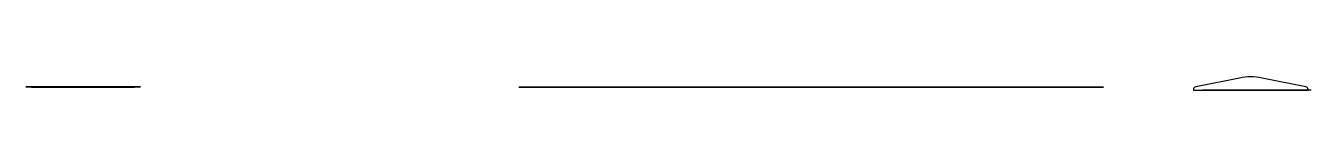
# Model space of a CAD drawing. Header units: inches. Extents: x -375 to 72, y -1 to 4.
import ezdxf

# ---------------------------------------------------------------- set-up
doc = ezdxf.new("R2010")
doc.units = ezdxf.units.IN
doc.header["$MEASUREMENT"] = 0

msp = doc.modelspace()

# ---------------------------------------------------------------- linework, layer by layer
at = {"color": 1, "extrusion": (-4.3961e-19, -1, -0.000349166), "elevation": -0.2}
msp.add_lwpolyline([(-336.66, 564.04), (-334.66, 48.04), (-374.52, 48.04), (-372.52, 564.04)], close=True, dxfattribs=at)
at = {"color": 1, "extrusion": (0, -1, 0)}
msp.add_lwpolyline([(0, 0), (-203.17, 0), (-203.17, 564.04), (0, 564.04)], close=True, dxfattribs=at)
msp.add_lwpolyline([(55.11, 3.22, 0.099004), (47.27, 3.22), (32.07, 0.18, 0.35752), (31.26, -0.8), (31.26, -0.98), (71.11, -0.98), (71.11, -0.8, 0.35752), (70.31, 0.18)], format="xyb", close=True)
at = {"color": 1, "extrusion": (0, -1, 0), "elevation": 0.98}
msp.add_lwpolyline([(72.23, 516), (36.36, 516), (34.37, 0)], dxfattribs=at)

doc.saveas('drawing.dxf')
